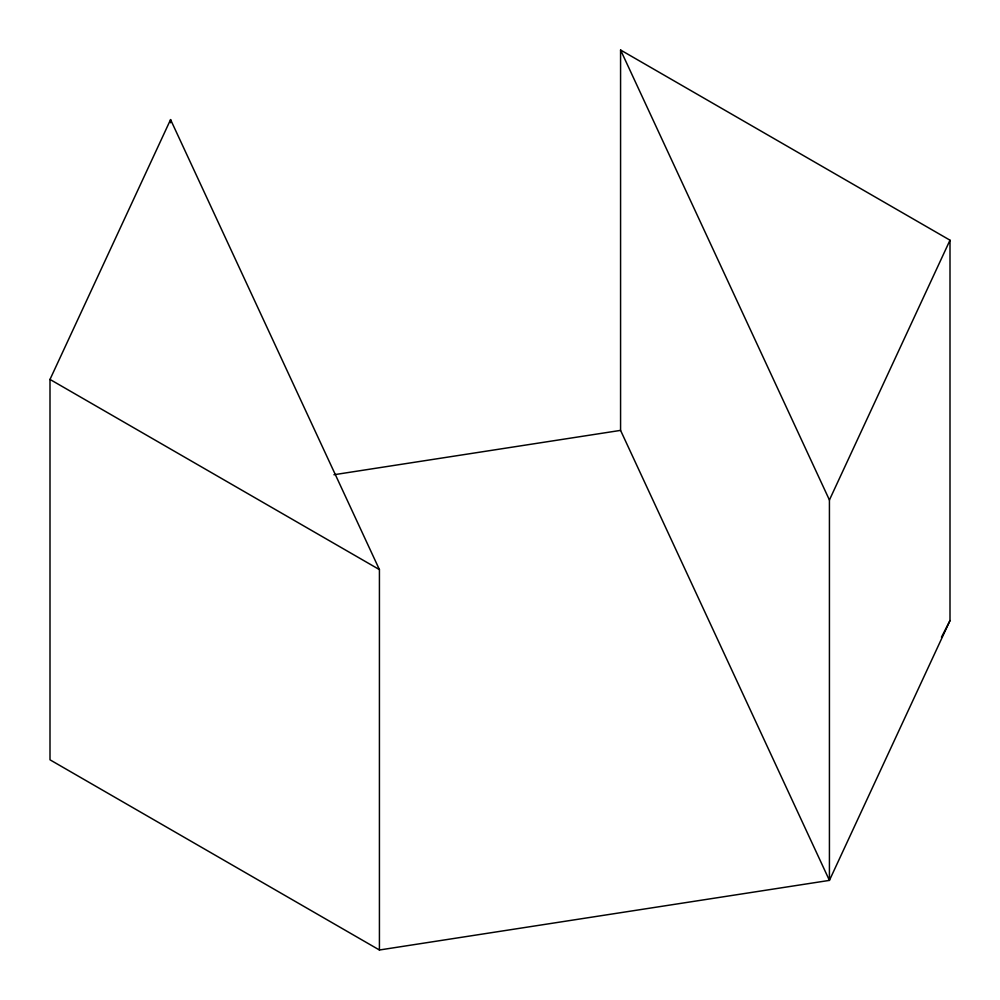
<?xml version="1.0" encoding="UTF-8"?>
<svg xmlns="http://www.w3.org/2000/svg" width="1000" height="1000" viewBox="0 0 1000 1000"><rect width="100%" height="100%" fill="white"/><g stroke="black" fill="none" stroke-linecap="round" stroke-linejoin="round"><path stroke-width="1.5" d="M379.425 950L50 759.812L50 379.425L170.575 119.612L379.425 569.612L379.425 950L829.425 880.387L950 620.575L950 240.188L620.575 50L620.575 430.387L829.425 880.387L829.425 500L620.575 50M829.425 500L950 240.188M941.462 637.2L950 620.575M333.938 474.738L620.575 430.387M50 379.425L379.425 569.612M170.575 119.612L170.575 122.737"/></g></svg>
